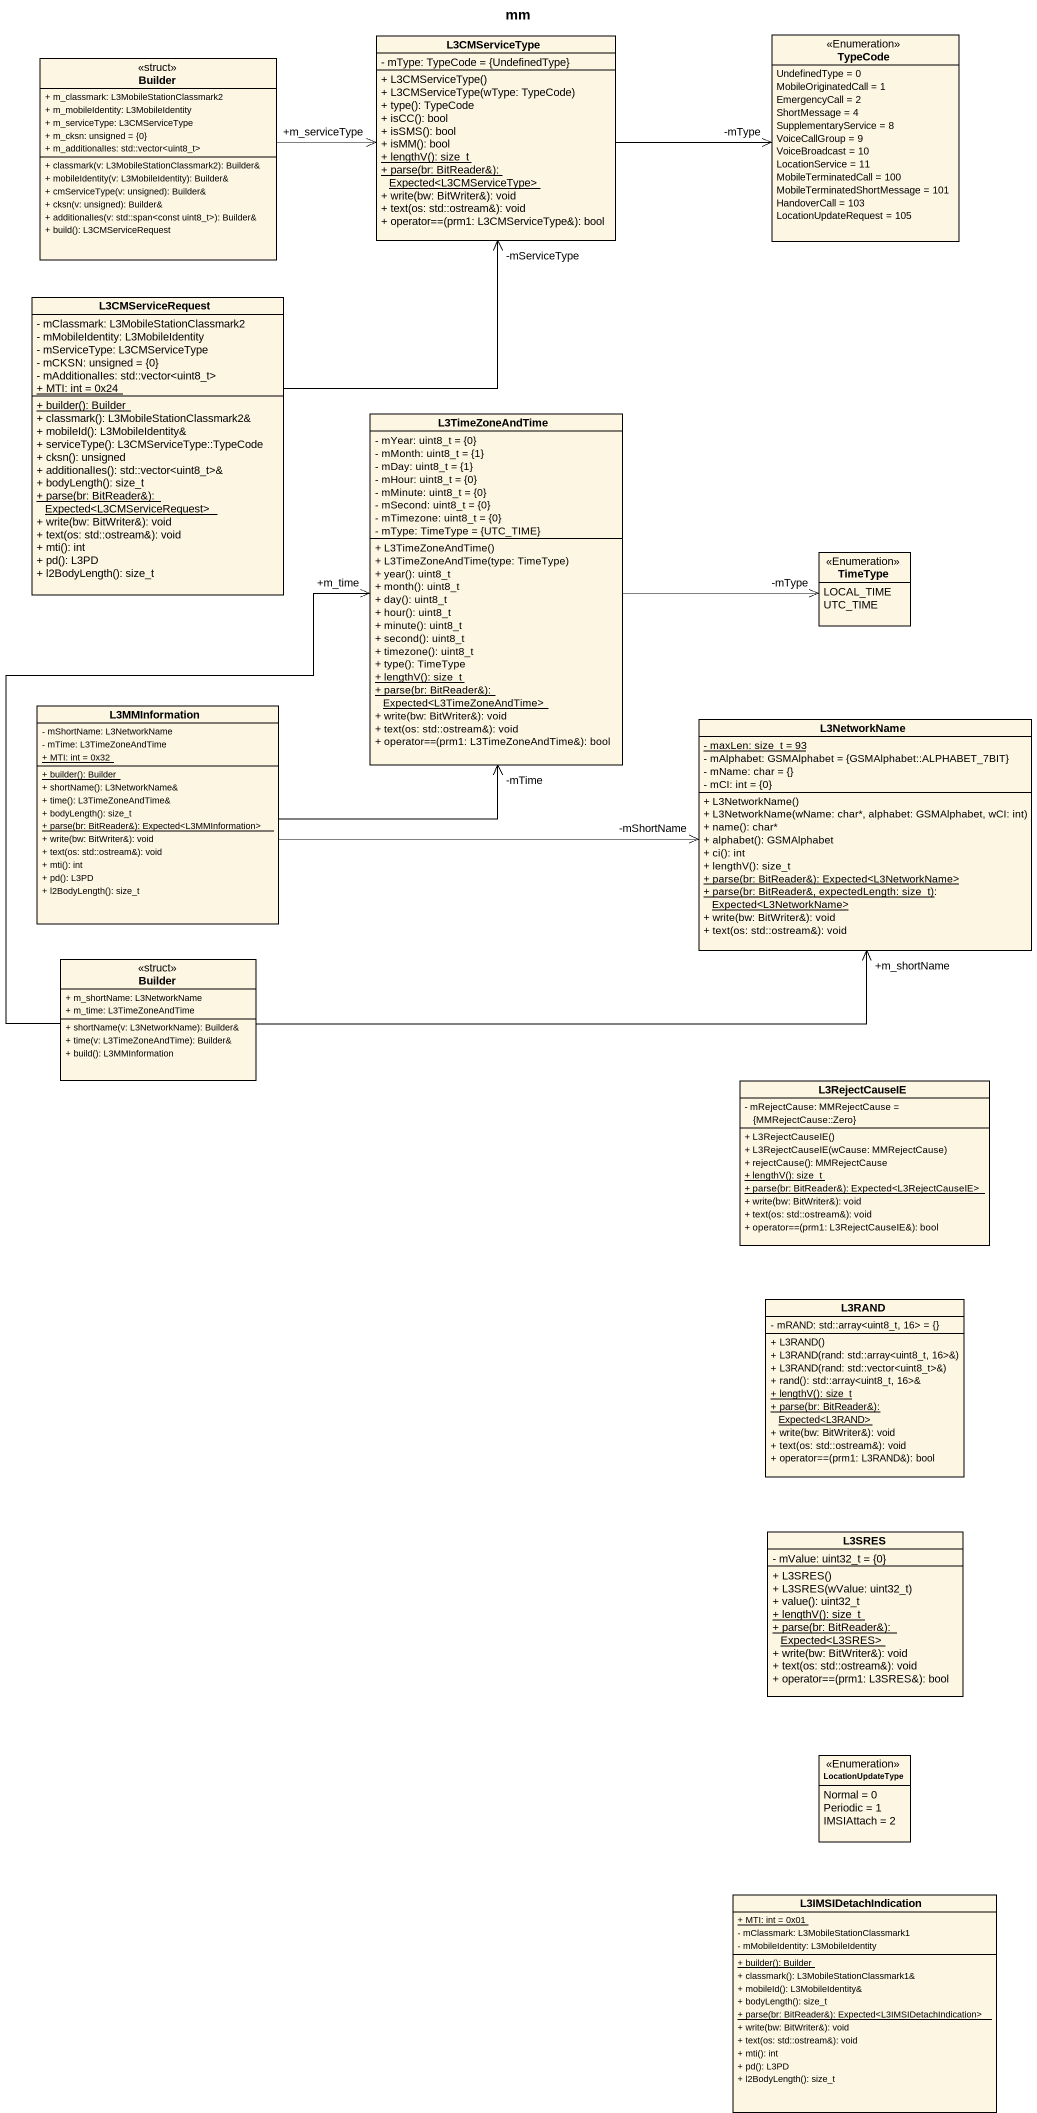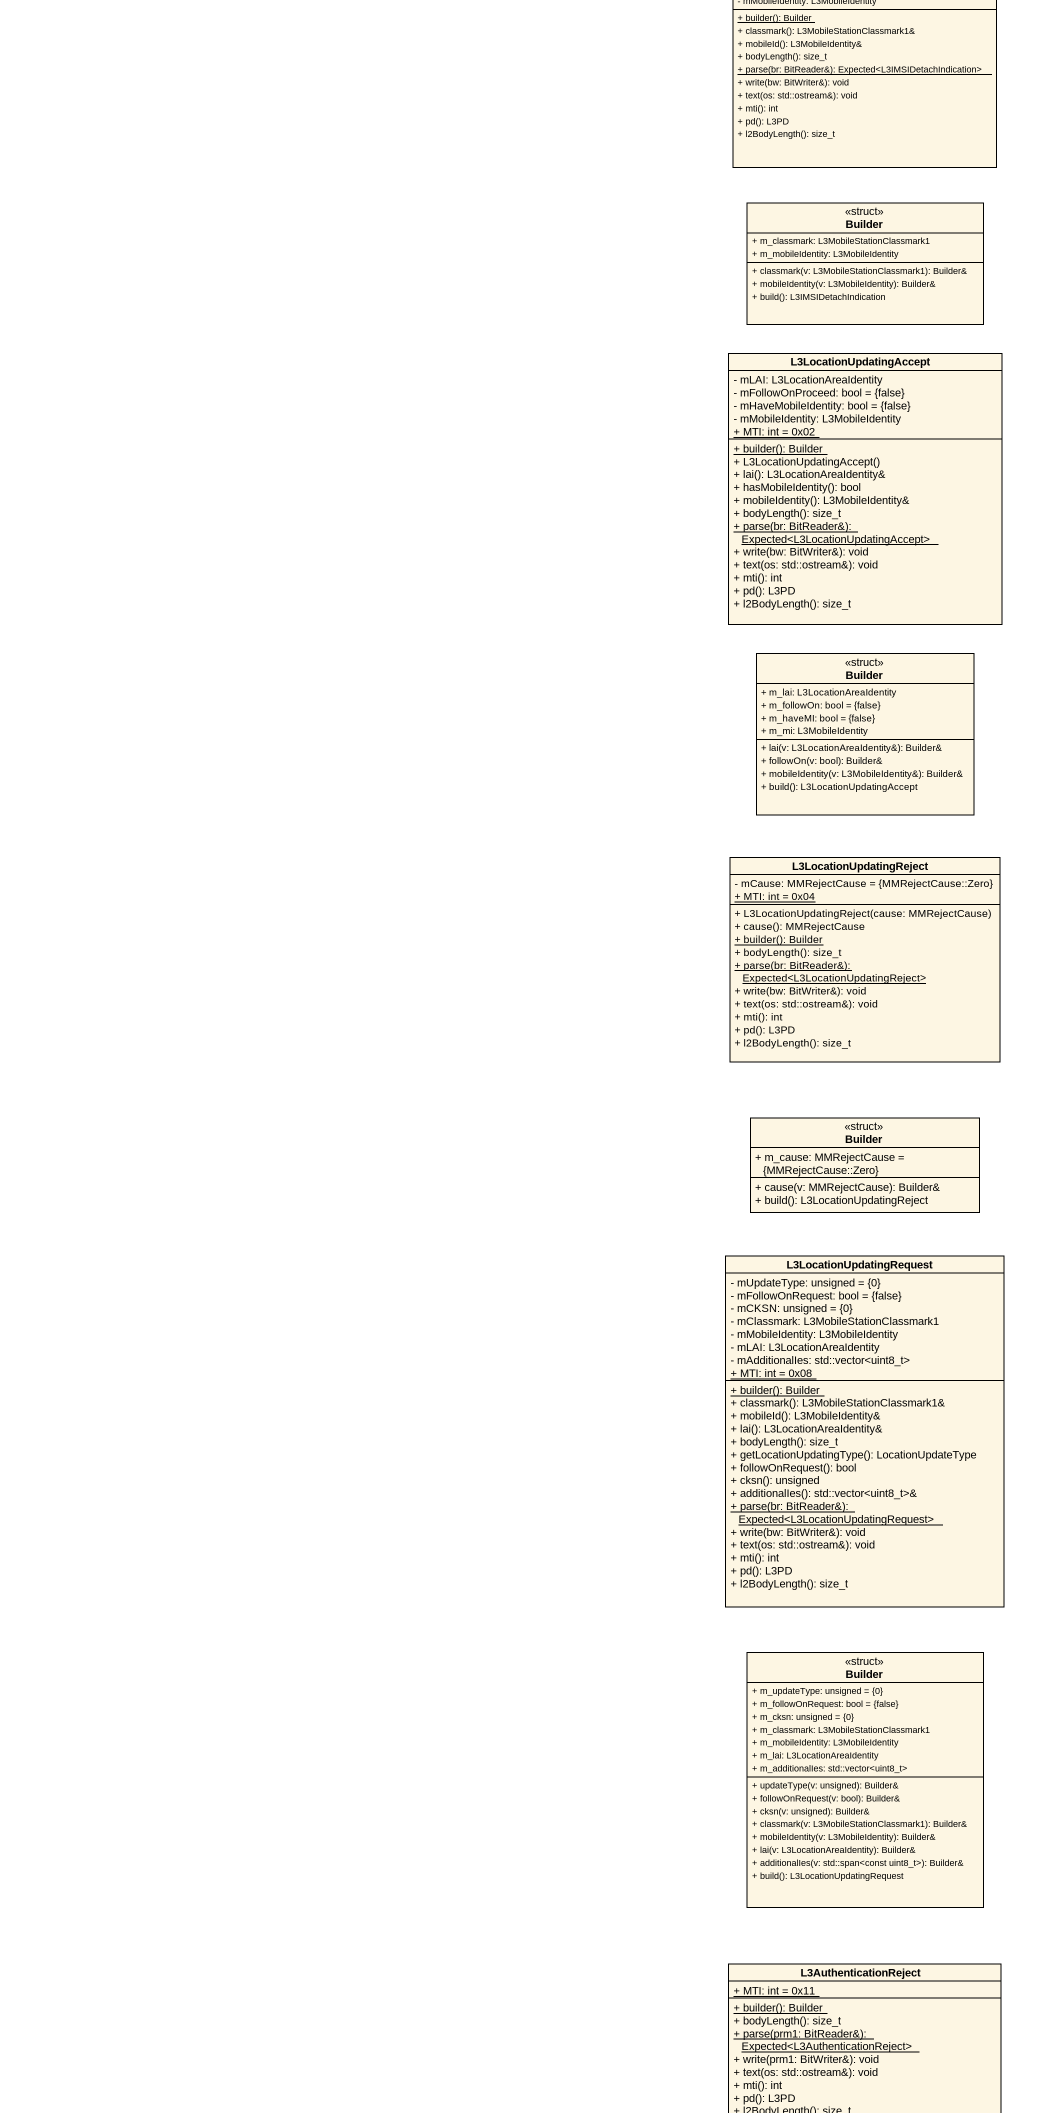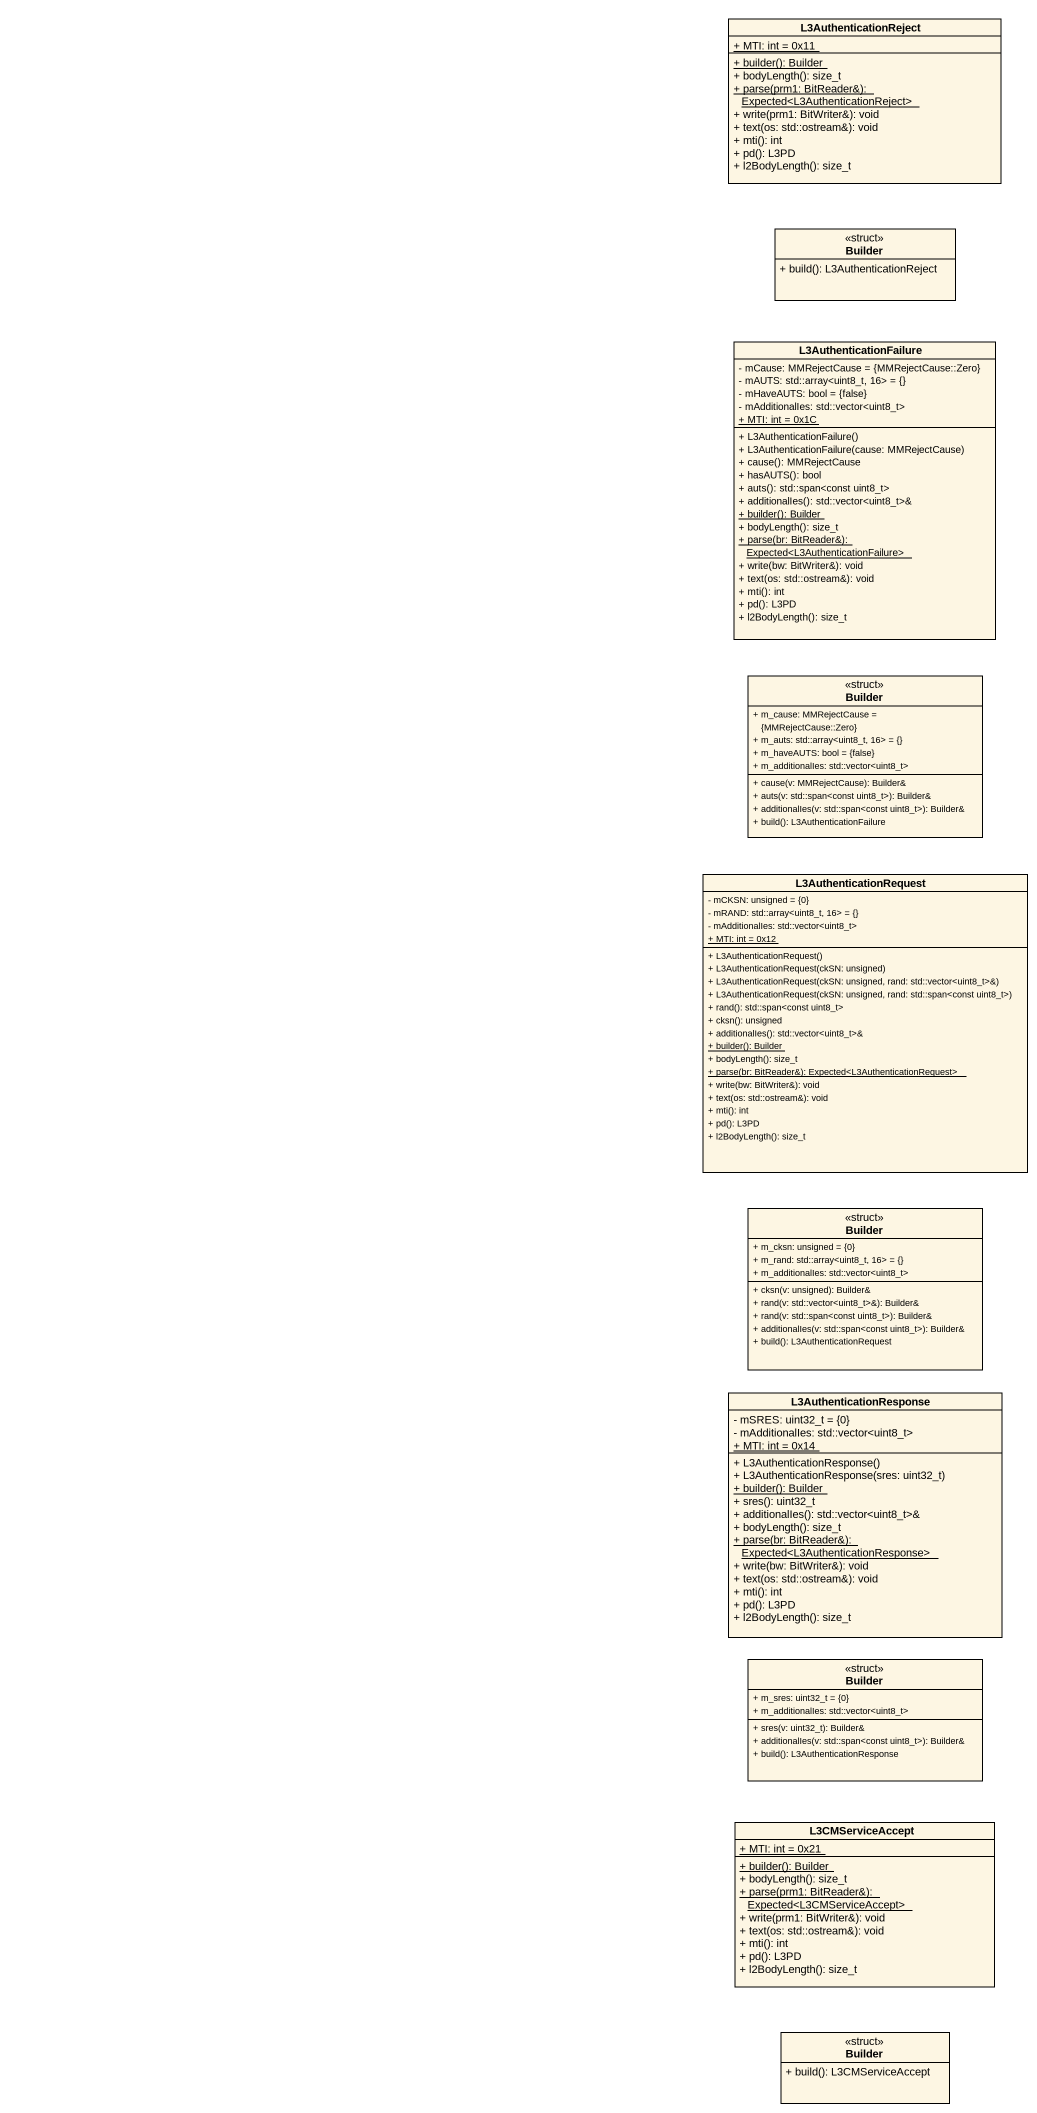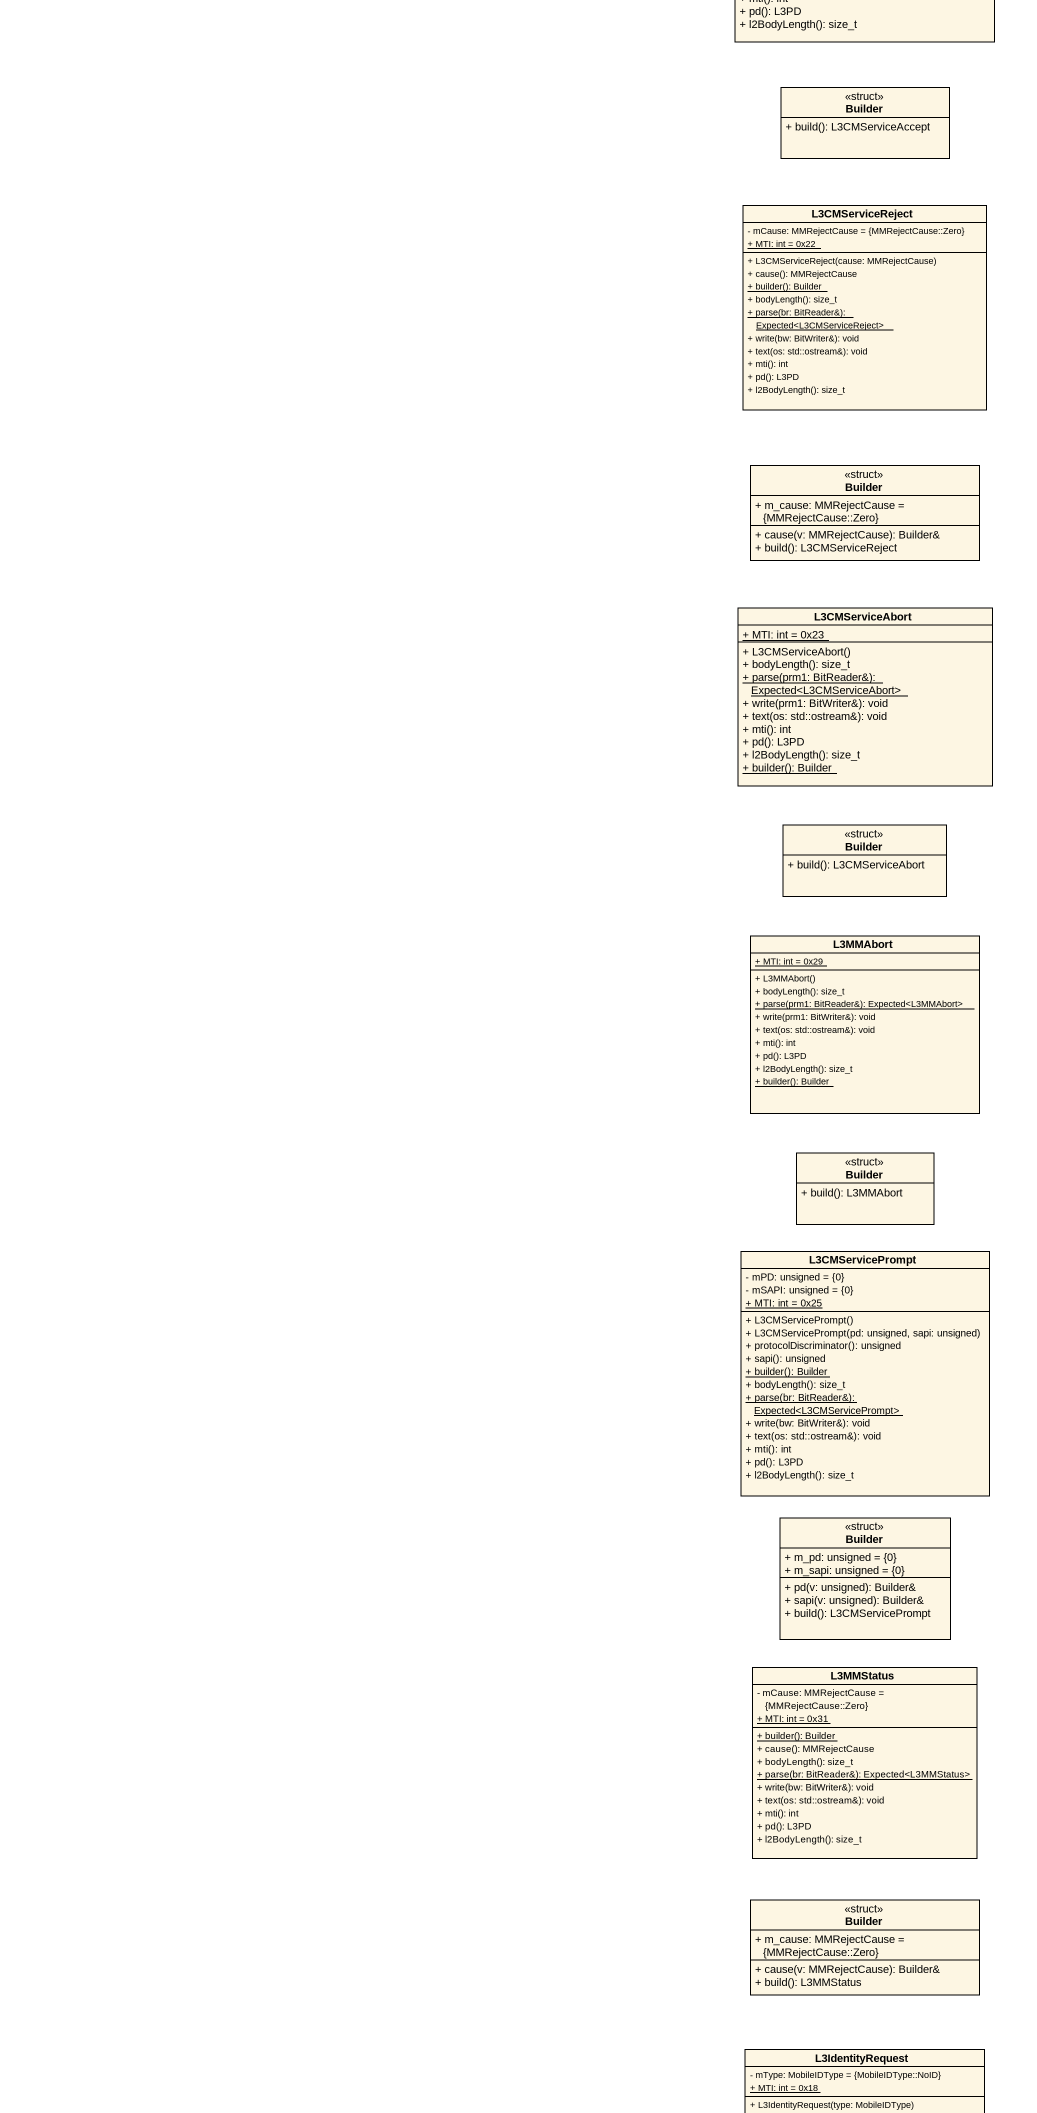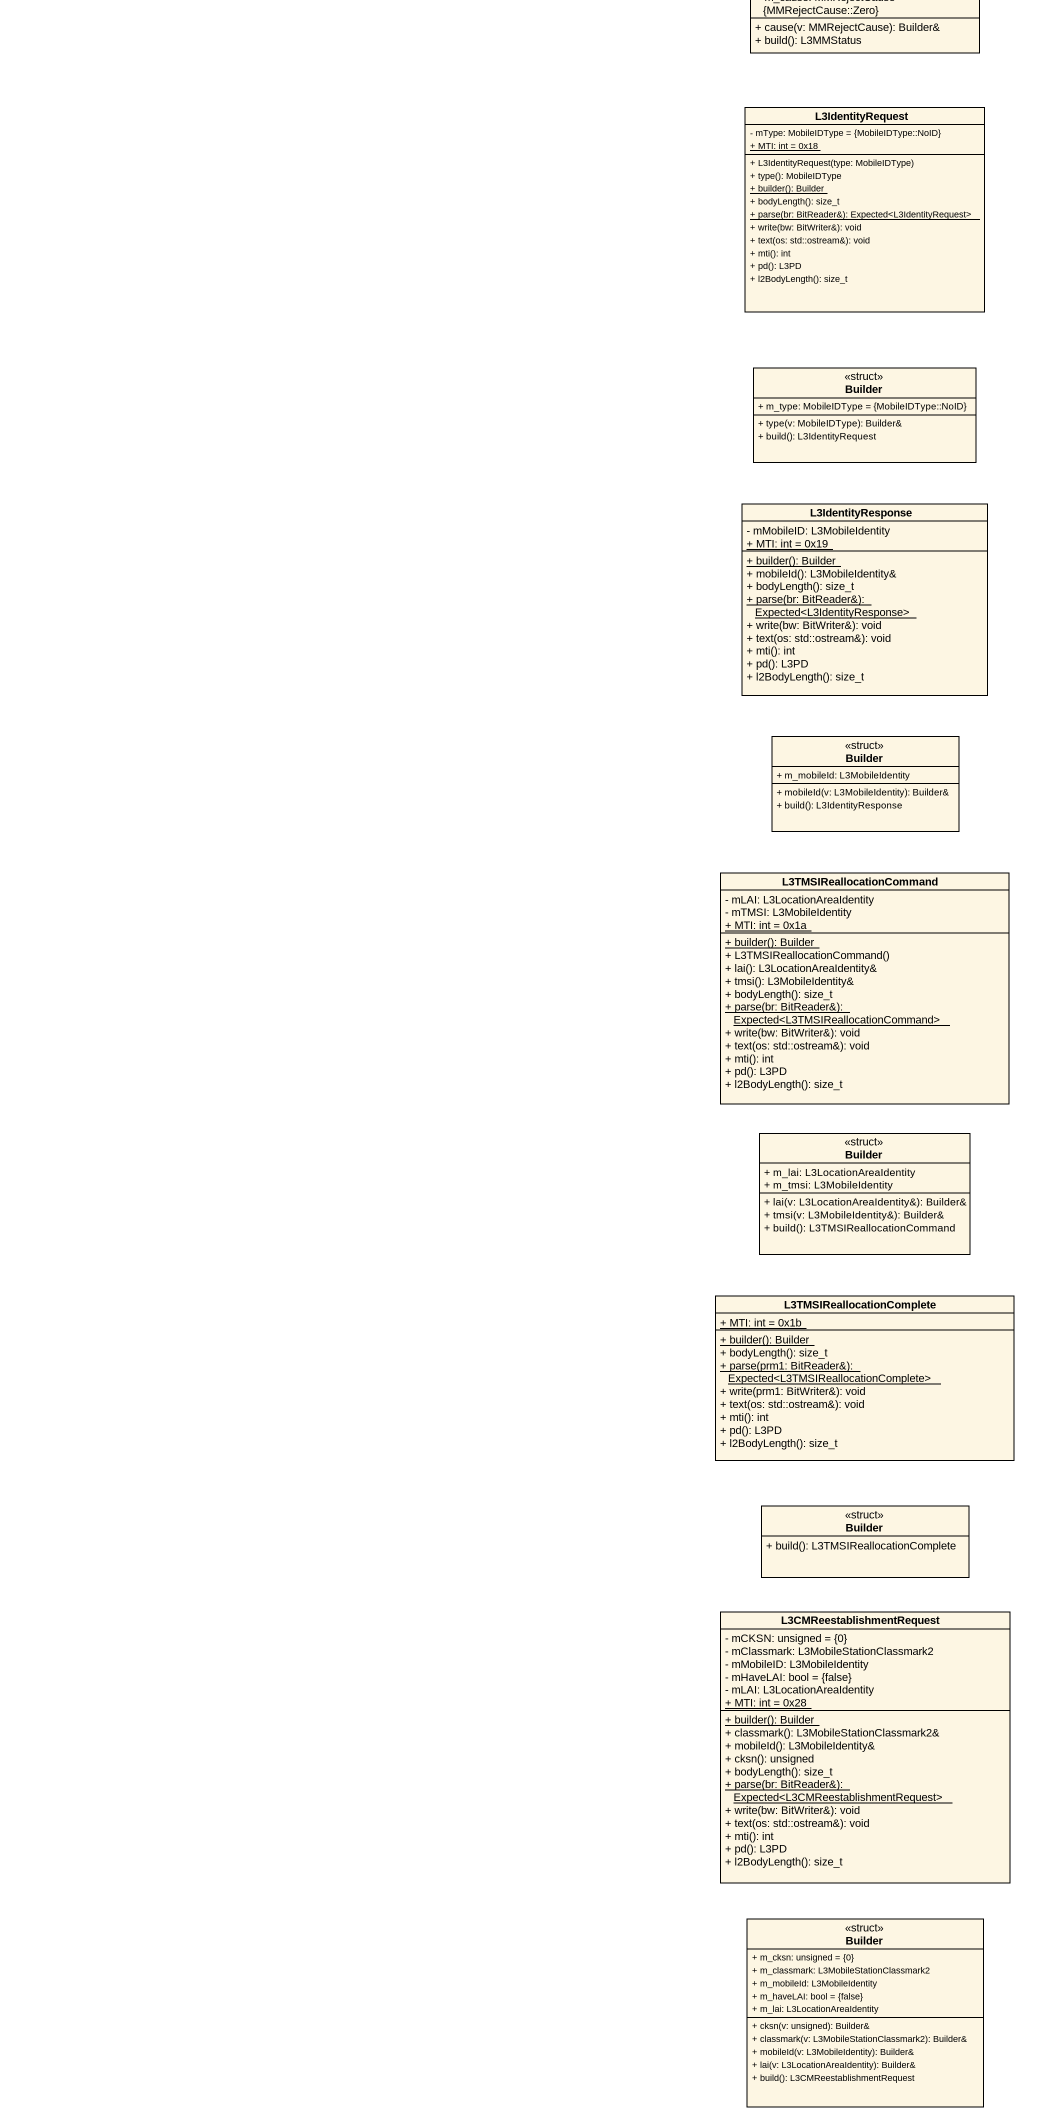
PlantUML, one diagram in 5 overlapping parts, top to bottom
@startuml
title mm
hide circle
hide empty members
skinparam classAttributeIconSize 0
class Builder <<struct>> {
  + m_classmark: L3MobileStationClassmark2
  + m_mobileIdentity: L3MobileIdentity
  + m_serviceType: L3CMServiceType
  + m_cksn: unsigned = {0}
  + m_additionalIes: std::vector<uint8_t>
  + classmark(v: L3MobileStationClassmark2): Builder&
  + mobileIdentity(v: L3MobileIdentity): Builder&
  + cmServiceType(v: unsigned): Builder&
  + cksn(v: unsigned): Builder&
  + additionalIes(v: std::span<const uint8_t>): Builder&
  + build(): L3CMServiceRequest
}
class L3CMServiceType {
  - mType: TypeCode = {UndefinedType}
  + L3CMServiceType()
  + L3CMServiceType(wType: TypeCode)
  + type(): TypeCode
  + isCC(): bool
  + isSMS(): bool
  + isMM(): bool
  {static} + lengthV(): size_t
  {static} + parse(br: BitReader&): Expected<L3CMServiceType>
  + write(bw: BitWriter&): void
  + text(os: std::ostream&): void
  + operator==(prm1: L3CMServiceType&): bool
}
enum TypeCode <<Enumeration>> {
  UndefinedType = 0
  MobileOriginatedCall = 1
  EmergencyCall = 2
  ShortMessage = 4
  SupplementaryService = 8
  VoiceCallGroup = 9
  VoiceBroadcast = 10
  LocationService = 11
  MobileTerminatedCall = 100
  MobileTerminatedShortMessage = 101
  HandoverCall = 103
  LocationUpdateRequest = 105
}
class L3CMServiceRequest {
  - mClassmark: L3MobileStationClassmark2
  - mMobileIdentity: L3MobileIdentity
  - mServiceType: L3CMServiceType
  - mCKSN: unsigned = {0}
  - mAdditionalIes: std::vector<uint8_t>
  {static} + MTI: int = 0x24
  {static} + builder(): Builder
  + classmark(): L3MobileStationClassmark2&
  + mobileId(): L3MobileIdentity&
  + serviceType(): L3CMServiceType::TypeCode
  + cksn(): unsigned
  + additionalIes(): std::vector<uint8_t>&
  + bodyLength(): size_t
  {static} + parse(br: BitReader&): Expected<L3CMServiceRequest>
  + write(bw: BitWriter&): void
  + text(os: std::ostream&): void
  + mti(): int
  + pd(): L3PD
  + l2BodyLength(): size_t
}
class L3TimeZoneAndTime {
  - mYear: uint8_t = {0}
  - mMonth: uint8_t = {1}
  - mDay: uint8_t = {1}
  - mHour: uint8_t = {0}
  - mMinute: uint8_t = {0}
  - mSecond: uint8_t = {0}
  - mTimezone: uint8_t = {0}
  - mType: TimeType = {UTC_TIME}
  + L3TimeZoneAndTime()
  + L3TimeZoneAndTime(type: TimeType)
  + year(): uint8_t
  + month(): uint8_t
  + day(): uint8_t
  + hour(): uint8_t
  + minute(): uint8_t
  + second(): uint8_t
  + timezone(): uint8_t
  + type(): TimeType
  {static} + lengthV(): size_t
  {static} + parse(br: BitReader&): Expected<L3TimeZoneAndTime>
  + write(bw: BitWriter&): void
  + text(os: std::ostream&): void
  + operator==(prm1: L3TimeZoneAndTime&): bool
}
enum TimeType <<Enumeration>> {
  LOCAL_TIME
  UTC_TIME
}
class L3MMInformation {
  - mShortName: L3NetworkName
  - mTime: L3TimeZoneAndTime
  {static} + MTI: int = 0x32
  {static} + builder(): Builder
  + shortName(): L3NetworkName&
  + time(): L3TimeZoneAndTime&
  + bodyLength(): size_t
  {static} + parse(br: BitReader&): Expected<L3MMInformation>
  + write(bw: BitWriter&): void
  + text(os: std::ostream&): void
  + mti(): int
  + pd(): L3PD
  + l2BodyLength(): size_t
}
class L3NetworkName {
  {static} - maxLen: size_t = 93
  - mAlphabet: GSMAlphabet = {GSMAlphabet::ALPHABET_7BIT}
  - mName: char = {}
  - mCI: int = {0}
  + L3NetworkName()
  + L3NetworkName(wName: char*, alphabet: GSMAlphabet, wCI: int)
  + name(): char*
  + alphabet(): GSMAlphabet
  + ci(): int
  + lengthV(): size_t
  {static} + parse(br: BitReader&): Expected<L3NetworkName>
  {static} + parse(br: BitReader&, expectedLength: size_t): Expected<L3NetworkName>
  + write(bw: BitWriter&): void
  + text(os: std::ostream&): void
}
class "Builder" as Builder_2 <<struct>> {
  + m_shortName: L3NetworkName
  + m_time: L3TimeZoneAndTime
  + shortName(v: L3NetworkName): Builder&
  + time(v: L3TimeZoneAndTime): Builder&
  + build(): L3MMInformation
}
class L3RejectCauseIE {
  - mRejectCause: MMRejectCause = {MMRejectCause::Zero}
  + L3RejectCauseIE()
  + L3RejectCauseIE(wCause: MMRejectCause)
  + rejectCause(): MMRejectCause
  {static} + lengthV(): size_t
  {static} + parse(br: BitReader&): Expected<L3RejectCauseIE>
  + write(bw: BitWriter&): void
  + text(os: std::ostream&): void
  + operator==(prm1: L3RejectCauseIE&): bool
}
class L3RAND {
  - mRAND: std::array<uint8_t, 16> = {}
  + L3RAND()
  + L3RAND(rand: std::array<uint8_t, 16>&)
  + L3RAND(rand: std::vector<uint8_t>&)
  + rand(): std::array<uint8_t, 16>&
  {static} + lengthV(): size_t
  {static} + parse(br: BitReader&): Expected<L3RAND>
  + write(bw: BitWriter&): void
  + text(os: std::ostream&): void
  + operator==(prm1: L3RAND&): bool
}
class L3SRES {
  - mValue: uint32_t = {0}
  + L3SRES()
  + L3SRES(wValue: uint32_t)
  + value(): uint32_t
  {static} + lengthV(): size_t
  {static} + parse(br: BitReader&): Expected<L3SRES>
  + write(bw: BitWriter&): void
  + text(os: std::ostream&): void
  + operator==(prm1: L3SRES&): bool
}
enum LocationUpdateType <<Enumeration>> {
  Normal = 0
  Periodic = 1
  IMSIAttach = 2
}
class L3IMSIDetachIndication {
  {static} + MTI: int = 0x01
  - mClassmark: L3MobileStationClassmark1
  - mMobileIdentity: L3MobileIdentity
  {static} + builder(): Builder
  + classmark(): L3MobileStationClassmark1&
  + mobileId(): L3MobileIdentity&
  + bodyLength(): size_t
  {static} + parse(br: BitReader&): Expected<L3IMSIDetachIndication>
  + write(bw: BitWriter&): void
  + text(os: std::ostream&): void
  + mti(): int
  + pd(): L3PD
  + l2BodyLength(): size_t
}
class "Builder" as Builder_3 <<struct>> {
  + m_classmark: L3MobileStationClassmark1
  + m_mobileIdentity: L3MobileIdentity
  + classmark(v: L3MobileStationClassmark1): Builder&
  + mobileIdentity(v: L3MobileIdentity): Builder&
  + build(): L3IMSIDetachIndication
}
class L3LocationUpdatingAccept {
  - mLAI: L3LocationAreaIdentity
  - mFollowOnProceed: bool = {false}
  - mHaveMobileIdentity: bool = {false}
  - mMobileIdentity: L3MobileIdentity
  {static} + MTI: int = 0x02
  {static} + builder(): Builder
  + L3LocationUpdatingAccept()
  + lai(): L3LocationAreaIdentity&
  + hasMobileIdentity(): bool
  + mobileIdentity(): L3MobileIdentity&
  + bodyLength(): size_t
  {static} + parse(br: BitReader&): Expected<L3LocationUpdatingAccept>
  + write(bw: BitWriter&): void
  + text(os: std::ostream&): void
  + mti(): int
  + pd(): L3PD
  + l2BodyLength(): size_t
}
class "Builder" as Builder_4 <<struct>> {
  + m_lai: L3LocationAreaIdentity
  + m_followOn: bool = {false}
  + m_haveMI: bool = {false}
  + m_mi: L3MobileIdentity
  + lai(v: L3LocationAreaIdentity&): Builder&
  + followOn(v: bool): Builder&
  + mobileIdentity(v: L3MobileIdentity&): Builder&
  + build(): L3LocationUpdatingAccept
}
class L3LocationUpdatingReject {
  - mCause: MMRejectCause = {MMRejectCause::Zero}
  {static} + MTI: int = 0x04
  + L3LocationUpdatingReject(cause: MMRejectCause)
  + cause(): MMRejectCause
  {static} + builder(): Builder
  + bodyLength(): size_t
  {static} + parse(br: BitReader&): Expected<L3LocationUpdatingReject>
  + write(bw: BitWriter&): void
  + text(os: std::ostream&): void
  + mti(): int
  + pd(): L3PD
  + l2BodyLength(): size_t
}
class "Builder" as Builder_5 <<struct>> {
  + m_cause: MMRejectCause = {MMRejectCause::Zero}
  + cause(v: MMRejectCause): Builder&
  + build(): L3LocationUpdatingReject
}
class L3LocationUpdatingRequest {
  - mUpdateType: unsigned = {0}
  - mFollowOnRequest: bool = {false}
  - mCKSN: unsigned = {0}
  - mClassmark: L3MobileStationClassmark1
  - mMobileIdentity: L3MobileIdentity
  - mLAI: L3LocationAreaIdentity
  - mAdditionalIes: std::vector<uint8_t>
  {static} + MTI: int = 0x08
  {static} + builder(): Builder
  + classmark(): L3MobileStationClassmark1&
  + mobileId(): L3MobileIdentity&
  + lai(): L3LocationAreaIdentity&
  + bodyLength(): size_t
  + getLocationUpdatingType(): LocationUpdateType
  + followOnRequest(): bool
  + cksn(): unsigned
  + additionalIes(): std::vector<uint8_t>&
  {static} + parse(br: BitReader&): Expected<L3LocationUpdatingRequest>
  + write(bw: BitWriter&): void
  + text(os: std::ostream&): void
  + mti(): int
  + pd(): L3PD
  + l2BodyLength(): size_t
}
class "Builder" as Builder_6 <<struct>> {
  + m_updateType: unsigned = {0}
  + m_followOnRequest: bool = {false}
  + m_cksn: unsigned = {0}
  + m_classmark: L3MobileStationClassmark1
  + m_mobileIdentity: L3MobileIdentity
  + m_lai: L3LocationAreaIdentity
  + m_additionalIes: std::vector<uint8_t>
  + updateType(v: unsigned): Builder&
  + followOnRequest(v: bool): Builder&
  + cksn(v: unsigned): Builder&
  + classmark(v: L3MobileStationClassmark1): Builder&
  + mobileIdentity(v: L3MobileIdentity): Builder&
  + lai(v: L3LocationAreaIdentity): Builder&
  + additionalIes(v: std::span<const uint8_t>): Builder&
  + build(): L3LocationUpdatingRequest
}
class L3AuthenticationReject {
  {static} + MTI: int = 0x11
  {static} + builder(): Builder
  + bodyLength(): size_t
  {static} + parse(prm1: BitReader&): Expected<L3AuthenticationReject>
  + write(prm1: BitWriter&): void
  + text(os: std::ostream&): void
  + mti(): int
  + pd(): L3PD
  + l2BodyLength(): size_t
}
class "Builder" as Builder_7 <<struct>> {
  + build(): L3AuthenticationReject
}
class L3AuthenticationFailure {
  - mCause: MMRejectCause = {MMRejectCause::Zero}
  - mAUTS: std::array<uint8_t, 16> = {}
  - mHaveAUTS: bool = {false}
  - mAdditionalIes: std::vector<uint8_t>
  {static} + MTI: int = 0x1C
  + L3AuthenticationFailure()
  + L3AuthenticationFailure(cause: MMRejectCause)
  + cause(): MMRejectCause
  + hasAUTS(): bool
  + auts(): std::span<const uint8_t>
  + additionalIes(): std::vector<uint8_t>&
  {static} + builder(): Builder
  + bodyLength(): size_t
  {static} + parse(br: BitReader&): Expected<L3AuthenticationFailure>
  + write(bw: BitWriter&): void
  + text(os: std::ostream&): void
  + mti(): int
  + pd(): L3PD
  + l2BodyLength(): size_t
}
class "Builder" as Builder_8 <<struct>> {
  + m_cause: MMRejectCause = {MMRejectCause::Zero}
  + m_auts: std::array<uint8_t, 16> = {}
  + m_haveAUTS: bool = {false}
  + m_additionalIes: std::vector<uint8_t>
  + cause(v: MMRejectCause): Builder&
  + auts(v: std::span<const uint8_t>): Builder&
  + additionalIes(v: std::span<const uint8_t>): Builder&
  + build(): L3AuthenticationFailure
}
class L3AuthenticationRequest {
  - mCKSN: unsigned = {0}
  - mRAND: std::array<uint8_t, 16> = {}
  - mAdditionalIes: std::vector<uint8_t>
  {static} + MTI: int = 0x12
  + L3AuthenticationRequest()
  + L3AuthenticationRequest(ckSN: unsigned)
  + L3AuthenticationRequest(ckSN: unsigned, rand: std::vector<uint8_t>&)
  + L3AuthenticationRequest(ckSN: unsigned, rand: std::span<const uint8_t>)
  + rand(): std::span<const uint8_t>
  + cksn(): unsigned
  + additionalIes(): std::vector<uint8_t>&
  {static} + builder(): Builder
  + bodyLength(): size_t
  {static} + parse(br: BitReader&): Expected<L3AuthenticationRequest>
  + write(bw: BitWriter&): void
  + text(os: std::ostream&): void
  + mti(): int
  + pd(): L3PD
  + l2BodyLength(): size_t
}
class "Builder" as Builder_9 <<struct>> {
  + m_cksn: unsigned = {0}
  + m_rand: std::array<uint8_t, 16> = {}
  + m_additionalIes: std::vector<uint8_t>
  + cksn(v: unsigned): Builder&
  + rand(v: std::vector<uint8_t>&): Builder&
  + rand(v: std::span<const uint8_t>): Builder&
  + additionalIes(v: std::span<const uint8_t>): Builder&
  + build(): L3AuthenticationRequest
}
class L3AuthenticationResponse {
  - mSRES: uint32_t = {0}
  - mAdditionalIes: std::vector<uint8_t>
  {static} + MTI: int = 0x14
  + L3AuthenticationResponse()
  + L3AuthenticationResponse(sres: uint32_t)
  {static} + builder(): Builder
  + sres(): uint32_t
  + additionalIes(): std::vector<uint8_t>&
  + bodyLength(): size_t
  {static} + parse(br: BitReader&): Expected<L3AuthenticationResponse>
  + write(bw: BitWriter&): void
  + text(os: std::ostream&): void
  + mti(): int
  + pd(): L3PD
  + l2BodyLength(): size_t
}
class "Builder" as Builder_10 <<struct>> {
  + m_sres: uint32_t = {0}
  + m_additionalIes: std::vector<uint8_t>
  + sres(v: uint32_t): Builder&
  + additionalIes(v: std::span<const uint8_t>): Builder&
  + build(): L3AuthenticationResponse
}
class L3CMServiceAccept {
  {static} + MTI: int = 0x21
  {static} + builder(): Builder
  + bodyLength(): size_t
  {static} + parse(prm1: BitReader&): Expected<L3CMServiceAccept>
  + write(prm1: BitWriter&): void
  + text(os: std::ostream&): void
  + mti(): int
  + pd(): L3PD
  + l2BodyLength(): size_t
}
class "Builder" as Builder_11 <<struct>> {
  + build(): L3CMServiceAccept
}
class L3CMServiceReject {
  - mCause: MMRejectCause = {MMRejectCause::Zero}
  {static} + MTI: int = 0x22
  + L3CMServiceReject(cause: MMRejectCause)
  + cause(): MMRejectCause
  {static} + builder(): Builder
  + bodyLength(): size_t
  {static} + parse(br: BitReader&): Expected<L3CMServiceReject>
  + write(bw: BitWriter&): void
  + text(os: std::ostream&): void
  + mti(): int
  + pd(): L3PD
  + l2BodyLength(): size_t
}
class "Builder" as Builder_12 <<struct>> {
  + m_cause: MMRejectCause = {MMRejectCause::Zero}
  + cause(v: MMRejectCause): Builder&
  + build(): L3CMServiceReject
}
class L3CMServiceAbort {
  {static} + MTI: int = 0x23
  + L3CMServiceAbort()
  + bodyLength(): size_t
  {static} + parse(prm1: BitReader&): Expected<L3CMServiceAbort>
  + write(prm1: BitWriter&): void
  + text(os: std::ostream&): void
  + mti(): int
  + pd(): L3PD
  + l2BodyLength(): size_t
  {static} + builder(): Builder
}
class "Builder" as Builder_13 <<struct>> {
  + build(): L3CMServiceAbort
}
class L3MMAbort {
  {static} + MTI: int = 0x29
  + L3MMAbort()
  + bodyLength(): size_t
  {static} + parse(prm1: BitReader&): Expected<L3MMAbort>
  + write(prm1: BitWriter&): void
  + text(os: std::ostream&): void
  + mti(): int
  + pd(): L3PD
  + l2BodyLength(): size_t
  {static} + builder(): Builder
}
class "Builder" as Builder_14 <<struct>> {
  + build(): L3MMAbort
}
class L3CMServicePrompt {
  - mPD: unsigned = {0}
  - mSAPI: unsigned = {0}
  {static} + MTI: int = 0x25
  + L3CMServicePrompt()
  + L3CMServicePrompt(pd: unsigned, sapi: unsigned)
  + protocolDiscriminator(): unsigned
  + sapi(): unsigned
  {static} + builder(): Builder
  + bodyLength(): size_t
  {static} + parse(br: BitReader&): Expected<L3CMServicePrompt>
  + write(bw: BitWriter&): void
  + text(os: std::ostream&): void
  + mti(): int
  + pd(): L3PD
  + l2BodyLength(): size_t
}
class "Builder" as Builder_15 <<struct>> {
  + m_pd: unsigned = {0}
  + m_sapi: unsigned = {0}
  + pd(v: unsigned): Builder&
  + sapi(v: unsigned): Builder&
  + build(): L3CMServicePrompt
}
class L3MMStatus {
  - mCause: MMRejectCause = {MMRejectCause::Zero}
  {static} + MTI: int = 0x31
  {static} + builder(): Builder
  + cause(): MMRejectCause
  + bodyLength(): size_t
  {static} + parse(br: BitReader&): Expected<L3MMStatus>
  + write(bw: BitWriter&): void
  + text(os: std::ostream&): void
  + mti(): int
  + pd(): L3PD
  + l2BodyLength(): size_t
}
class "Builder" as Builder_16 <<struct>> {
  + m_cause: MMRejectCause = {MMRejectCause::Zero}
  + cause(v: MMRejectCause): Builder&
  + build(): L3MMStatus
}
class L3IdentityRequest {
  - mType: MobileIDType = {MobileIDType::NoID}
  {static} + MTI: int = 0x18
  + L3IdentityRequest(type: MobileIDType)
  + type(): MobileIDType
  {static} + builder(): Builder
  + bodyLength(): size_t
  {static} + parse(br: BitReader&): Expected<L3IdentityRequest>
  + write(bw: BitWriter&): void
  + text(os: std::ostream&): void
  + mti(): int
  + pd(): L3PD
  + l2BodyLength(): size_t
}
class "Builder" as Builder_17 <<struct>> {
  + m_type: MobileIDType = {MobileIDType::NoID}
  + type(v: MobileIDType): Builder&
  + build(): L3IdentityRequest
}
class L3IdentityResponse {
  - mMobileID: L3MobileIdentity
  {static} + MTI: int = 0x19
  {static} + builder(): Builder
  + mobileId(): L3MobileIdentity&
  + bodyLength(): size_t
  {static} + parse(br: BitReader&): Expected<L3IdentityResponse>
  + write(bw: BitWriter&): void
  + text(os: std::ostream&): void
  + mti(): int
  + pd(): L3PD
  + l2BodyLength(): size_t
}
class "Builder" as Builder_18 <<struct>> {
  + m_mobileId: L3MobileIdentity
  + mobileId(v: L3MobileIdentity): Builder&
  + build(): L3IdentityResponse
}
class L3TMSIReallocationCommand {
  - mLAI: L3LocationAreaIdentity
  - mTMSI: L3MobileIdentity
  {static} + MTI: int = 0x1a
  {static} + builder(): Builder
  + L3TMSIReallocationCommand()
  + lai(): L3LocationAreaIdentity&
  + tmsi(): L3MobileIdentity&
  + bodyLength(): size_t
  {static} + parse(br: BitReader&): Expected<L3TMSIReallocationCommand>
  + write(bw: BitWriter&): void
  + text(os: std::ostream&): void
  + mti(): int
  + pd(): L3PD
  + l2BodyLength(): size_t
}
class "Builder" as Builder_19 <<struct>> {
  + m_lai: L3LocationAreaIdentity
  + m_tmsi: L3MobileIdentity
  + lai(v: L3LocationAreaIdentity&): Builder&
  + tmsi(v: L3MobileIdentity&): Builder&
  + build(): L3TMSIReallocationCommand
}
class L3TMSIReallocationComplete {
  {static} + MTI: int = 0x1b
  {static} + builder(): Builder
  + bodyLength(): size_t
  {static} + parse(prm1: BitReader&): Expected<L3TMSIReallocationComplete>
  + write(prm1: BitWriter&): void
  + text(os: std::ostream&): void
  + mti(): int
  + pd(): L3PD
  + l2BodyLength(): size_t
}
class "Builder" as Builder_20 <<struct>> {
  + build(): L3TMSIReallocationComplete
}
class L3CMReestablishmentRequest {
  - mCKSN: unsigned = {0}
  - mClassmark: L3MobileStationClassmark2
  - mMobileID: L3MobileIdentity
  - mHaveLAI: bool = {false}
  - mLAI: L3LocationAreaIdentity
  {static} + MTI: int = 0x28
  {static} + builder(): Builder
  + classmark(): L3MobileStationClassmark2&
  + mobileId(): L3MobileIdentity&
  + cksn(): unsigned
  + bodyLength(): size_t
  {static} + parse(br: BitReader&): Expected<L3CMReestablishmentRequest>
  + write(bw: BitWriter&): void
  + text(os: std::ostream&): void
  + mti(): int
  + pd(): L3PD
  + l2BodyLength(): size_t
}
class "Builder" as Builder_21 <<struct>> {
  + m_cksn: unsigned = {0}
  + m_classmark: L3MobileStationClassmark2
  + m_mobileId: L3MobileIdentity
  + m_haveLAI: bool = {false}
  + m_lai: L3LocationAreaIdentity
  + cksn(v: unsigned): Builder&
  + classmark(v: L3MobileStationClassmark2): Builder&
  + mobileId(v: L3MobileIdentity): Builder&
  + lai(v: L3LocationAreaIdentity): Builder&
  + build(): L3CMReestablishmentRequest
}
Builder -right-> "+m_serviceType" L3CMServiceType
L3CMServiceType -right-> "-mType" TypeCode
L3CMServiceRequest -up-> "-mServiceType" L3CMServiceType
L3TimeZoneAndTime -right-> "-mType" TimeType
L3MMInformation -up-> "-mTime" L3TimeZoneAndTime
L3MMInformation -right-> "-mShortName" L3NetworkName
Builder_2 -up-> "+m_time" L3TimeZoneAndTime
Builder_2 -right-> "+m_shortName" L3NetworkName
@enduml
